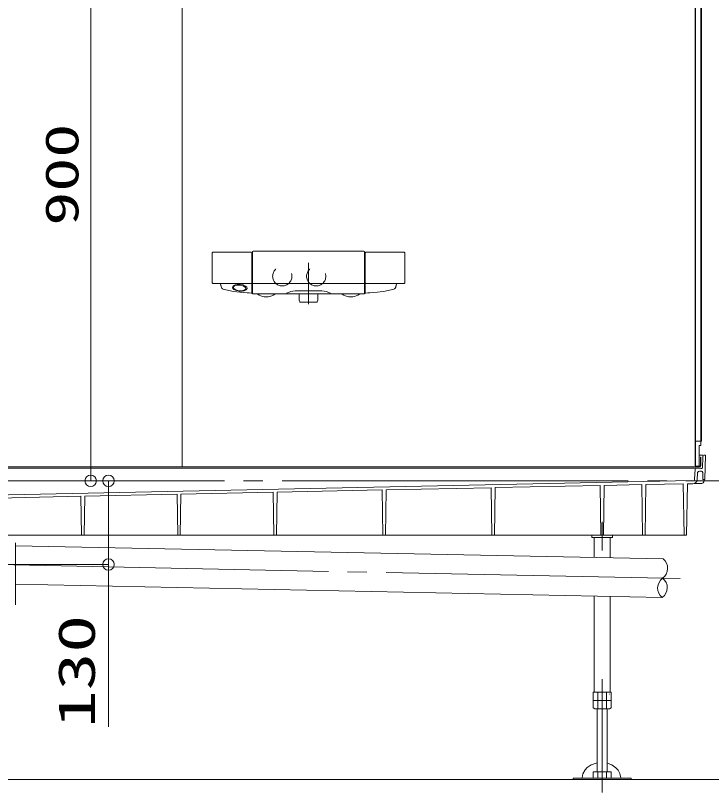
# Model space of a CAD drawing. Units: millimetres on the paper. Extents: x -305 to 305, y -152 to 152.
# Drawn here: x -214.76 to -178.57, y 14.89 to 55.28 of the extents above; entities that cross this region are included whole.
import ezdxf
from ezdxf.enums import TextEntityAlignment as Align

# ---------------------------------------------------------------- set-up
doc = ezdxf.new("R2010")
doc.units = ezdxf.units.MM
doc.linetypes.add('DASHED2', pattern=[3, 2, -1])
doc.linetypes.add('LONG_CHAIN', pattern=[21, 18, -1, 1, -1])
doc.layers.add('0-0_0', color=7, linetype='Continuous', lineweight=9)
doc.layers.add('0-1_VIEW0001', color=7, linetype='Continuous', lineweight=9)
doc.styles.add('ＭＳ ゴシック', font='')
doc.styles.get('ＭＳ ゴシック').set_extended_font_data('MS Gothic')

# ---------------------------------------------------------------- blocks, each defined once
blk = doc.blocks.new('_ORIGIN')
at = {"layer": '0-0_0'}
blk.add_line((0, 0), (-1, 0), dxfattribs=at)
blk.add_circle((0, 0), 0.5, dxfattribs=at)

msp = doc.modelspace()

# ---------------------------------------------------------------- linework, layer by layer
at = {"layer": '0-0_0'}
for p, q in [((-210.851, 31.691), (-210.851, 60.491)), ((-209.486, 31.091), (-210.851, 31.091)), ((-209.924, 30.491), (-209.924, 27.344)), ((-209.924, 26.744), (-209.924, 18.311))]:
    msp.add_line(p, q, dxfattribs=at)
at = {"layer": '0-1_VIEW0001'}
for p, q in [((-206.091, 97.758), (-206.091, 31.825)), ((-179.425, 97.358), (-179.425, 31.891)), ((-179.401, 97.358), (-179.401, 31.891)), ((-179.125, 97.341), (-179.125, 32.925)), ((-179.085, 97.401), (-179.085, 33.158)), ((-204.535, 41.441), (-204.535, 42.909)), ((-204.532, 42.949), (-204.533, 42.942)), ((-202.503, 42.974), (-204.504, 42.974)), ((-204.499, 42.974), (-204.5, 42.974)), ((-202.468, 40.884), (-202.468, 42.94)), ((-202.441, 42.868), (-202.439, 42.987)), ((-202.441, 40.841), (-202.441, 42.868)), ((-202.439, 42.987), (-202.439, 42.992)), ((-196.644, 43.025), (-202.406, 43.025)), ((-196.608, 42.871), (-196.61, 42.992)), ((-196.608, 40.841), (-196.608, 42.871)), ((-196.581, 42.909), (-196.581, 40.884)), ((-196.552, 42.973), (-196.553, 42.973)), ((-194.546, 42.974), (-196.546, 42.974)), ((-194.518, 42.949), (-194.516, 42.942)), ((-194.516, 42.942), (-194.516, 42.936)), ((-194.516, 42.936), (-194.516, 42.931)), ((-194.516, 42.931), (-194.515, 42.925)), ((-194.515, 42.925), (-194.515, 42.918)), ((-194.515, 42.918), (-194.515, 42.909)), ((-194.515, 41.423), (-194.515, 42.909)), ((-202.468, 41.652), (-202.468, 41.652)), ((-204.535, 41.423), (-204.535, 41.441)), ((-204.534, 41.399), (-204.533, 41.389)), ((-204.5, 41.358), (-202.503, 41.358)), ((-204.08, 41.228), (-204.089, 41.263)), ((-204.08, 41.228), (-204.073, 41.206)), ((-204.067, 41.187), (-204.073, 41.206)), ((-202.407, 41.358), (-196.642, 41.358)), ((-196.611, 41.582), (-196.611, 41.582)), ((-196.546, 41.358), (-194.55, 41.358)), ((-194.983, 41.187), (-194.977, 41.206)), ((-194.97, 41.228), (-194.977, 41.206)), ((-194.97, 41.228), (-194.96, 41.263)), ((-194.516, 41.399), (-194.516, 41.389)), ((-204.067, 41.187), (-204.056, 41.16)), ((-203.91, 41.033), (-203.824, 41.014)), ((-203.824, 41.014), (-203.586, 40.967)), ((-203.586, 40.967), (-203.506, 40.954)), ((-203.416, 40.939), (-203.506, 40.954)), ((-203.416, 40.939), (-203.254, 40.916)), ((-203.254, 40.916), (-203.103, 40.897)), ((-198.827, 40.962), (-200.223, 40.962)), ((-200.008, 40.808), (-200.008, 40.488)), ((-199.041, 40.488), (-199.041, 40.808)), ((-196.442, 40.856), (-196.547, 40.851)), ((-196.334, 40.862), (-196.442, 40.856)), ((-196.141, 40.877), (-196.334, 40.862)), ((-195.947, 40.897), (-196.141, 40.877)), ((-195.795, 40.916), (-195.947, 40.897)), ((-195.634, 40.939), (-195.795, 40.916)), ((-195.634, 40.939), (-195.544, 40.954)), ((-195.464, 40.967), (-195.544, 40.954)), ((-195.226, 41.014), (-195.464, 40.967)), ((-195.14, 41.033), (-195.226, 41.014)), ((-194.983, 41.187), (-194.993, 41.16)), ((-201.825, 40.662), (-201.625, 40.661)), ((-200.007, 40.483), (-199.979, 40.397)), ((-199.071, 40.397), (-199.042, 40.483)), ((-197.425, 40.661), (-197.425, 40.661)), ((-197.425, 40.661), (-197.425, 40.661)), ((-197.397, 40.661), (-197.394, 40.661)), ((-199.087, 40.386), (-199.963, 40.386)), ((-179.401, 33.158), (-179.125, 33.158)), ((-179.125, 33.158), (-179.085, 33.158)), ((-179.208, 32.925), (-179.208, 31.825)), ((-179.125, 32.925), (-179.208, 32.925)), ((-179.025, 32.425), (-179.208, 32.425)), ((-179.148, 32.325), (-179.148, 31.891)), ((-179.148, 32.325), (-179.125, 32.325)), ((-179.125, 32.325), (-179.125, 31.891)), ((-179.026, 32.326), (-179.036, 31.774)), ((-178.891, 32.425), (-178.927, 32.425)), ((-178.891, 32.425), (-178.914, 31.158)), ((-179.141, 31.758), (-223.061, 31.758)), ((-221.091, 31.825), (-179.191, 31.825)), ((-179.45, 31.181), (-179.428, 31.694)), ((-179.358, 31.848), (-179.191, 31.848)), ((-179.358, 31.848), (-179.208, 31.848)), ((-179.208, 31.848), (-179.191, 31.848)), ((-179.097, 31.591), (-179.203, 31.591)), ((-179.125, 31.741), (-179.115, 31.741)), ((-179.086, 31.725), (-179.108, 31.725)), ((-179.021, 31.158), (-179.03, 31.526)), ((-179.608, 31.111), (-179.608, 31.084)), ((-179.317, 31.165), (-179.303, 31.496)), ((-178.914, 31.158), (-179.021, 31.158)), ((-178.979, 31.041), (-178.958, 31.158)), ((-195.487, 30.62), (-190.031, 30.734)), ((-189.988, 28.258), (-190.031, 30.734)), ((-189.861, 28.258), (-189.818, 30.738)), ((-189.818, 30.738), (-184.367, 30.852)), ((-184.321, 28.258), (-184.367, 30.852)), ((-184.195, 28.258), (-184.149, 30.857)), ((-184.149, 30.857), (-182.201, 30.897)), ((-182.155, 28.258), (-182.201, 30.897)), ((-182.028, 28.258), (-181.982, 30.902)), ((-181.982, 30.902), (-180.045, 30.942)), ((-179.998, 28.258), (-180.045, 30.942)), ((-179.872, 28.258), (-179.825, 30.941)), ((-179.55, 30.941), (-179.825, 30.941)), ((-179.608, 31.084), (-179.548, 31.086)), ((-179.077, 30.958), (-179.464, 30.958)), ((-211.195, 28.258), (-211.159, 30.292)), ((-211.159, 30.292), (-206.359, 30.393)), ((-206.321, 28.258), (-206.359, 30.393)), ((-206.195, 28.258), (-206.157, 30.397)), ((-206.157, 30.397), (-201.361, 30.497)), ((-201.321, 28.258), (-201.361, 30.497)), ((-201.195, 28.258), (-201.156, 30.501)), ((-201.156, 30.501), (-195.696, 30.615)), ((-195.655, 28.258), (-195.696, 30.615)), ((-195.528, 28.258), (-195.487, 30.62)), ((-216.144, 30.188), (-211.357, 30.288)), ((-211.321, 28.258), (-211.357, 30.288)), ((-216.338, 28.258), (-179.872, 28.258)), ((-184.681, 28.138), (-184.681, 27.103)), ((-183.835, 28.138), (-183.835, 27.086)), ((-183.725, 28.258), (-183.725, 28.138)), ((-214.758, 27.864), (-214.758, 24.65)), ((-214.758, 27.716), (-181.091, 27.03)), ((-214.758, 25.715), (-181.132, 25.03)), ((-184.681, 25.103), (-184.681, 20.105)), ((-183.835, 25.085), (-183.835, 20.105)), ((-183.796, 20.105), (-184.72, 20.105)), ((-184.72, 20.105), (-184.72, 19.283)), ((-184.489, 20.105), (-184.489, 19.238)), ((-184.027, 20.105), (-184.027, 19.238)), ((-183.875, 20.005), (-183.865, 20.005)), ((-183.796, 20.105), (-183.796, 19.283)), ((-183.796, 19.671), (-184.72, 19.671)), ((-184.72, 19.283), (-184.641, 19.238)), ((-183.875, 19.238), (-184.641, 19.238)), ((-184.525, 15.968), (-184.525, 19.238)), ((-183.991, 19.238), (-183.991, 15.968)), ((-183.875, 19.238), (-183.796, 19.283)), ((-184.72, 15.635), (-184.72, 15.968)), ((-184.72, 15.968), (-183.796, 15.968)), ((-184.489, 15.635), (-184.489, 15.968)), ((-184.027, 15.635), (-184.027, 15.968)), ((-183.796, 15.635), (-183.796, 15.968)), ((-172.591, 15.558), (-255.758, 15.558))]:
    msp.add_line(p, q, dxfattribs=at)
at = {"layer": '0-1_VIEW0001', "linetype": 'LONG_CHAIN'}
for p, q in [((-199.525, 42.425), (-199.525, 40.279)), ((-284.9, 31.091), (-161.341, 31.091)), ((-184.258, 28.963), (-184.258, 27.471)), ((-219.925, 26.744), (-209.925, 26.744)), ((-216.491, 26.751), (-180.207, 26.012)), ((-184.258, 20.777), (-184.258, 14.891))]:
    msp.add_line(p, q, dxfattribs=at)
at = {"layer": '0-1_VIEW0001'}
for points in [[(-204.533, 42.942), (-204.534, 42.936), (-204.534, 42.931), (-204.534, 42.925), (-204.534, 42.918), (-204.535, 42.909)], [(-196.58, 42.944), (-196.58, 42.941), (-196.58, 42.935), (-196.58, 42.931)], [(-202.47, 41.388), (-202.469, 41.396), (-202.469, 41.403)], [(-196.58, 41.398), (-196.58, 41.398), (-196.58, 41.393), (-196.58, 41.389), (-196.579, 41.385), (-196.579, 41.383), (-196.578, 41.38), (-196.577, 41.378), (-196.576, 41.376)], [(-203.103, 40.897), (-202.909, 40.877), (-202.715, 40.862), (-202.608, 40.856), (-202.503, 40.851)], [(-196.641, 40.808), (-196.665, 40.808), (-202.408, 40.808)], [(-197.425, 40.661), (-197.425, 40.661), (-197.424, 40.661), (-197.423, 40.661), (-197.421, 40.661)], [(-197.421, 40.661), (-197.418, 40.661), (-197.415, 40.661), (-197.412, 40.661), (-197.408, 40.661), (-197.403, 40.661), (-197.398, 40.661), (-197.397, 40.661)], [(-197.225, 40.662), (-197.225, 40.662), (-197.224, 40.662), (-197.224, 40.662), (-197.224, 40.662), (-197.224, 40.662), (-197.223, 40.662)], [(-217.208, 30.279), (-216.793, 30.335), (-179.608, 31.111)], [(-184.791, 28.258), (-184.791, 28.138), (-183.725, 28.138)], [(-185.29, 15.635), (-185.29, 15.648), (-185.256, 15.856), (-185.145, 16.063), (-185.029, 16.187), (-184.831, 16.321), (-184.525, 16.425)], [(-183.991, 16.411), (-183.748, 16.32), (-183.538, 16.175), (-183.43, 16.056), (-183.334, 15.882), (-183.29, 15.648), (-183.29, 15.635)], [(-185.758, 15.635), (-182.758, 15.635), (-182.758, 15.558)], [(-185.758, 15.635), (-185.758, 15.558), (-182.758, 15.558)]]:
    msp.add_lwpolyline(points, dxfattribs=at)
for points in [[(-203.086, 41.302), (-202.929, 41.272), (-202.794, 41.21), (-202.74, 41.159), (-202.719, 41.091), (-202.759, 41.021), (-202.872, 40.967), (-202.975, 40.949), (-203.117, 40.949), (-203.274, 40.978), (-203.408, 41.04), (-203.463, 41.092), (-203.484, 41.159), (-203.443, 41.229), (-203.331, 41.284), (-203.228, 41.302)], [(-203.09, 41.265), (-202.915, 41.225), (-202.797, 41.145), (-202.779, 41.088), (-202.795, 41.049), (-202.839, 41.012), (-202.996, 40.969), (-203.116, 40.969), (-203.29, 41.009), (-203.408, 41.089), (-203.426, 41.146), (-203.41, 41.185), (-203.366, 41.222), (-203.209, 41.265)]]:
    msp.add_lwpolyline(points, close=True, dxfattribs=at)
at = {"layer": '0-1_VIEW0001', "color": 2, "linetype": 'DASHED2'}
for centre in [(-200.891, 41.725), (-199.125, 41.725)]:
    msp.add_circle(centre, 0.5, dxfattribs=at)
at = {"layer": '0-1_VIEW0001'}
for centre, radius, start, end in [((-204.499, 42.941), 0.0333, 97.3025, 166.8033), ((-202.505, 42.937), 0.0367, 4.1252, 87.7857), ((-202.406, 42.991), 0.0333, 90, 179), ((-202.406, 42.991), 0.0333, 90, 179), ((-196.644, 42.991), 0.0333, 1, 90), ((-196.644, 42.991), 0.0333, 1, 90), ((-194.616, 42.838), 1.967, 177.2694, 177.9123), ((-196.546, 42.941), 0.0333, 100.7691, 174.0406), ((-194.55, 42.941), 0.0333, 13.1967, 82.6975), ((-202.745, 41.487), 1.79, 182.0672, 182.8305), ((-204.5, 41.391), 0.0333, 184.5677, 270.2157), ((-198.222, 42.83), 6.073, 194.0233, 194.9535), ((-202.503, 41.391), 0.0333, 270.0645, 353.5928), ((-202.407, 41.391), 0.0331, 181, 270.0043), ((-196.642, 41.391), 0.0331, 270.0025, 359), ((-196.546, 41.391), 0.0333, 186.4072, 269.9355), ((-200.827, 42.83), 6.073, 345.0465, 345.9767), ((-194.55, 41.391), 0.0333, 269.7843, 355.4323), ((-196.304, 41.487), 1.79, 357.1695, 357.9328), ((-203.868, 41.229), 0.2, 199.9647, 258.1452), ((-202.501, 40.884), 0.0333, 267.5944, 0.0001), ((-202.408, 40.841), 0.0333, 180, 270), ((-202.205, 40.741), 0.0667, 54.8593, 90), ((-201.721, 41.429), 0.775, 234.8593, 262.1141), ((-201.721, 41.429), 0.775, 277.2765, 305.1407), ((-201.237, 40.741), 0.0667, 90, 125.1407), ((-200.187, 39.963), 1, 92.0206, 118.705), ((-198.862, 39.963), 1, 61.295, 87.9794), ((-197.813, 40.741), 0.0667, 54.8593, 90), ((-197.329, 41.429), 0.775, 234.8593, 262.7279), ((-197.329, 41.429), 0.775, 277.8891, 305.1407), ((-196.845, 40.741), 0.0667, 90, 125.1407), ((-196.641, 40.841), 0.0333, 270, 0), ((-196.548, 40.884), 0.0333, 180.0603, 272.4371), ((-195.181, 41.229), 0.2, 281.8548, 340.0353), ((-201.825, 40.679), 0.0167, 262.3801, 269.693), ((-201.625, 40.677), 0.0167, 269.6934, 277.1971), ((-199.991, 40.488), 0.0167, 180, 198.4349), ((-199.963, 40.402), 0.0167, 198.4349, 270), ((-199.087, 40.402), 0.0167, 270, 341.565), ((-199.058, 40.488), 0.0167, 341.565, 0), ((-197.425, 40.678), 0.0167, 263.494, 269.9697), ((-196.921, -48.618), 89.281, 90.30426, 90.32309), ((-192.337, -891.689), 932.364, 90.30035, 90.31083), ((-201.94, 901.914), 861.265, 270.30245, 270.31371), ((-178.927, 32.325), 0.1, 90, 179), ((-179.361, 31.691), 0.0667, 90, 177.5), ((-179.358, 31.891), 0.0667, 180, 270), ((-179.358, 31.891), 0.0433, 180, 270), ((-179.358, 31.891), 0.0433, 180, 270), ((-179.203, 31.491), 0.1, 90, 177.5), ((-179.191, 31.891), 0.0667, 270, 0), ((-179.191, 31.891), 0.0433, 270, 0), ((-179.141, 31.741), 0.0167, 0, 90), ((-179.108, 31.741), 0.0167, 180, 270), ((-179.097, 31.525), 0.0667, 1.5, 90), ((-179.086, 31.775), 0.05, 270, 359), ((-179.55, 31.175), 0.233, 270, 357.5), ((-179.55, 31.186), 0.1, 271.1458, 357.5), ((-179.077, 31.058), 0.1, 270, 350), ((-181.477, 26.538), 0.625, 305.7032, 51.9634), ((-180.747, 25.523), 0.625, 125.7032, 231.9634), ((-181.497, 25.538), 0.625, 305.7032, 51.9634)]:
    msp.add_arc(centre, radius, start, end, dxfattribs=at)

# ---------------------------------------------------------------- block references
at = {"layer": '0-0_0', "xscale": 0.6, "yscale": 0.6}
for p, rotation in [((-210.851, 31.091), 270), ((-209.924, 31.091), 90), ((-209.924, 26.744), 270)]:
    msp.add_blockref('_ORIGIN', p, dxfattribs=dict(at, rotation=rotation))

# ---------------------------------------------------------------- texts
at = {"layer": '0-0_0', "style": 'ＭＳ ゴシック', "width": 1.5}
for s, height, p in [('900', 1.732, (-210.968, 44.354)), ('130', 1.921, (-210.054, 18.239))]:
    msp.add_text(s, height=height, rotation=90, dxfattribs=at).set_placement(p, align=Align.BOTTOM_LEFT)

doc.saveas('drawing.dxf')
